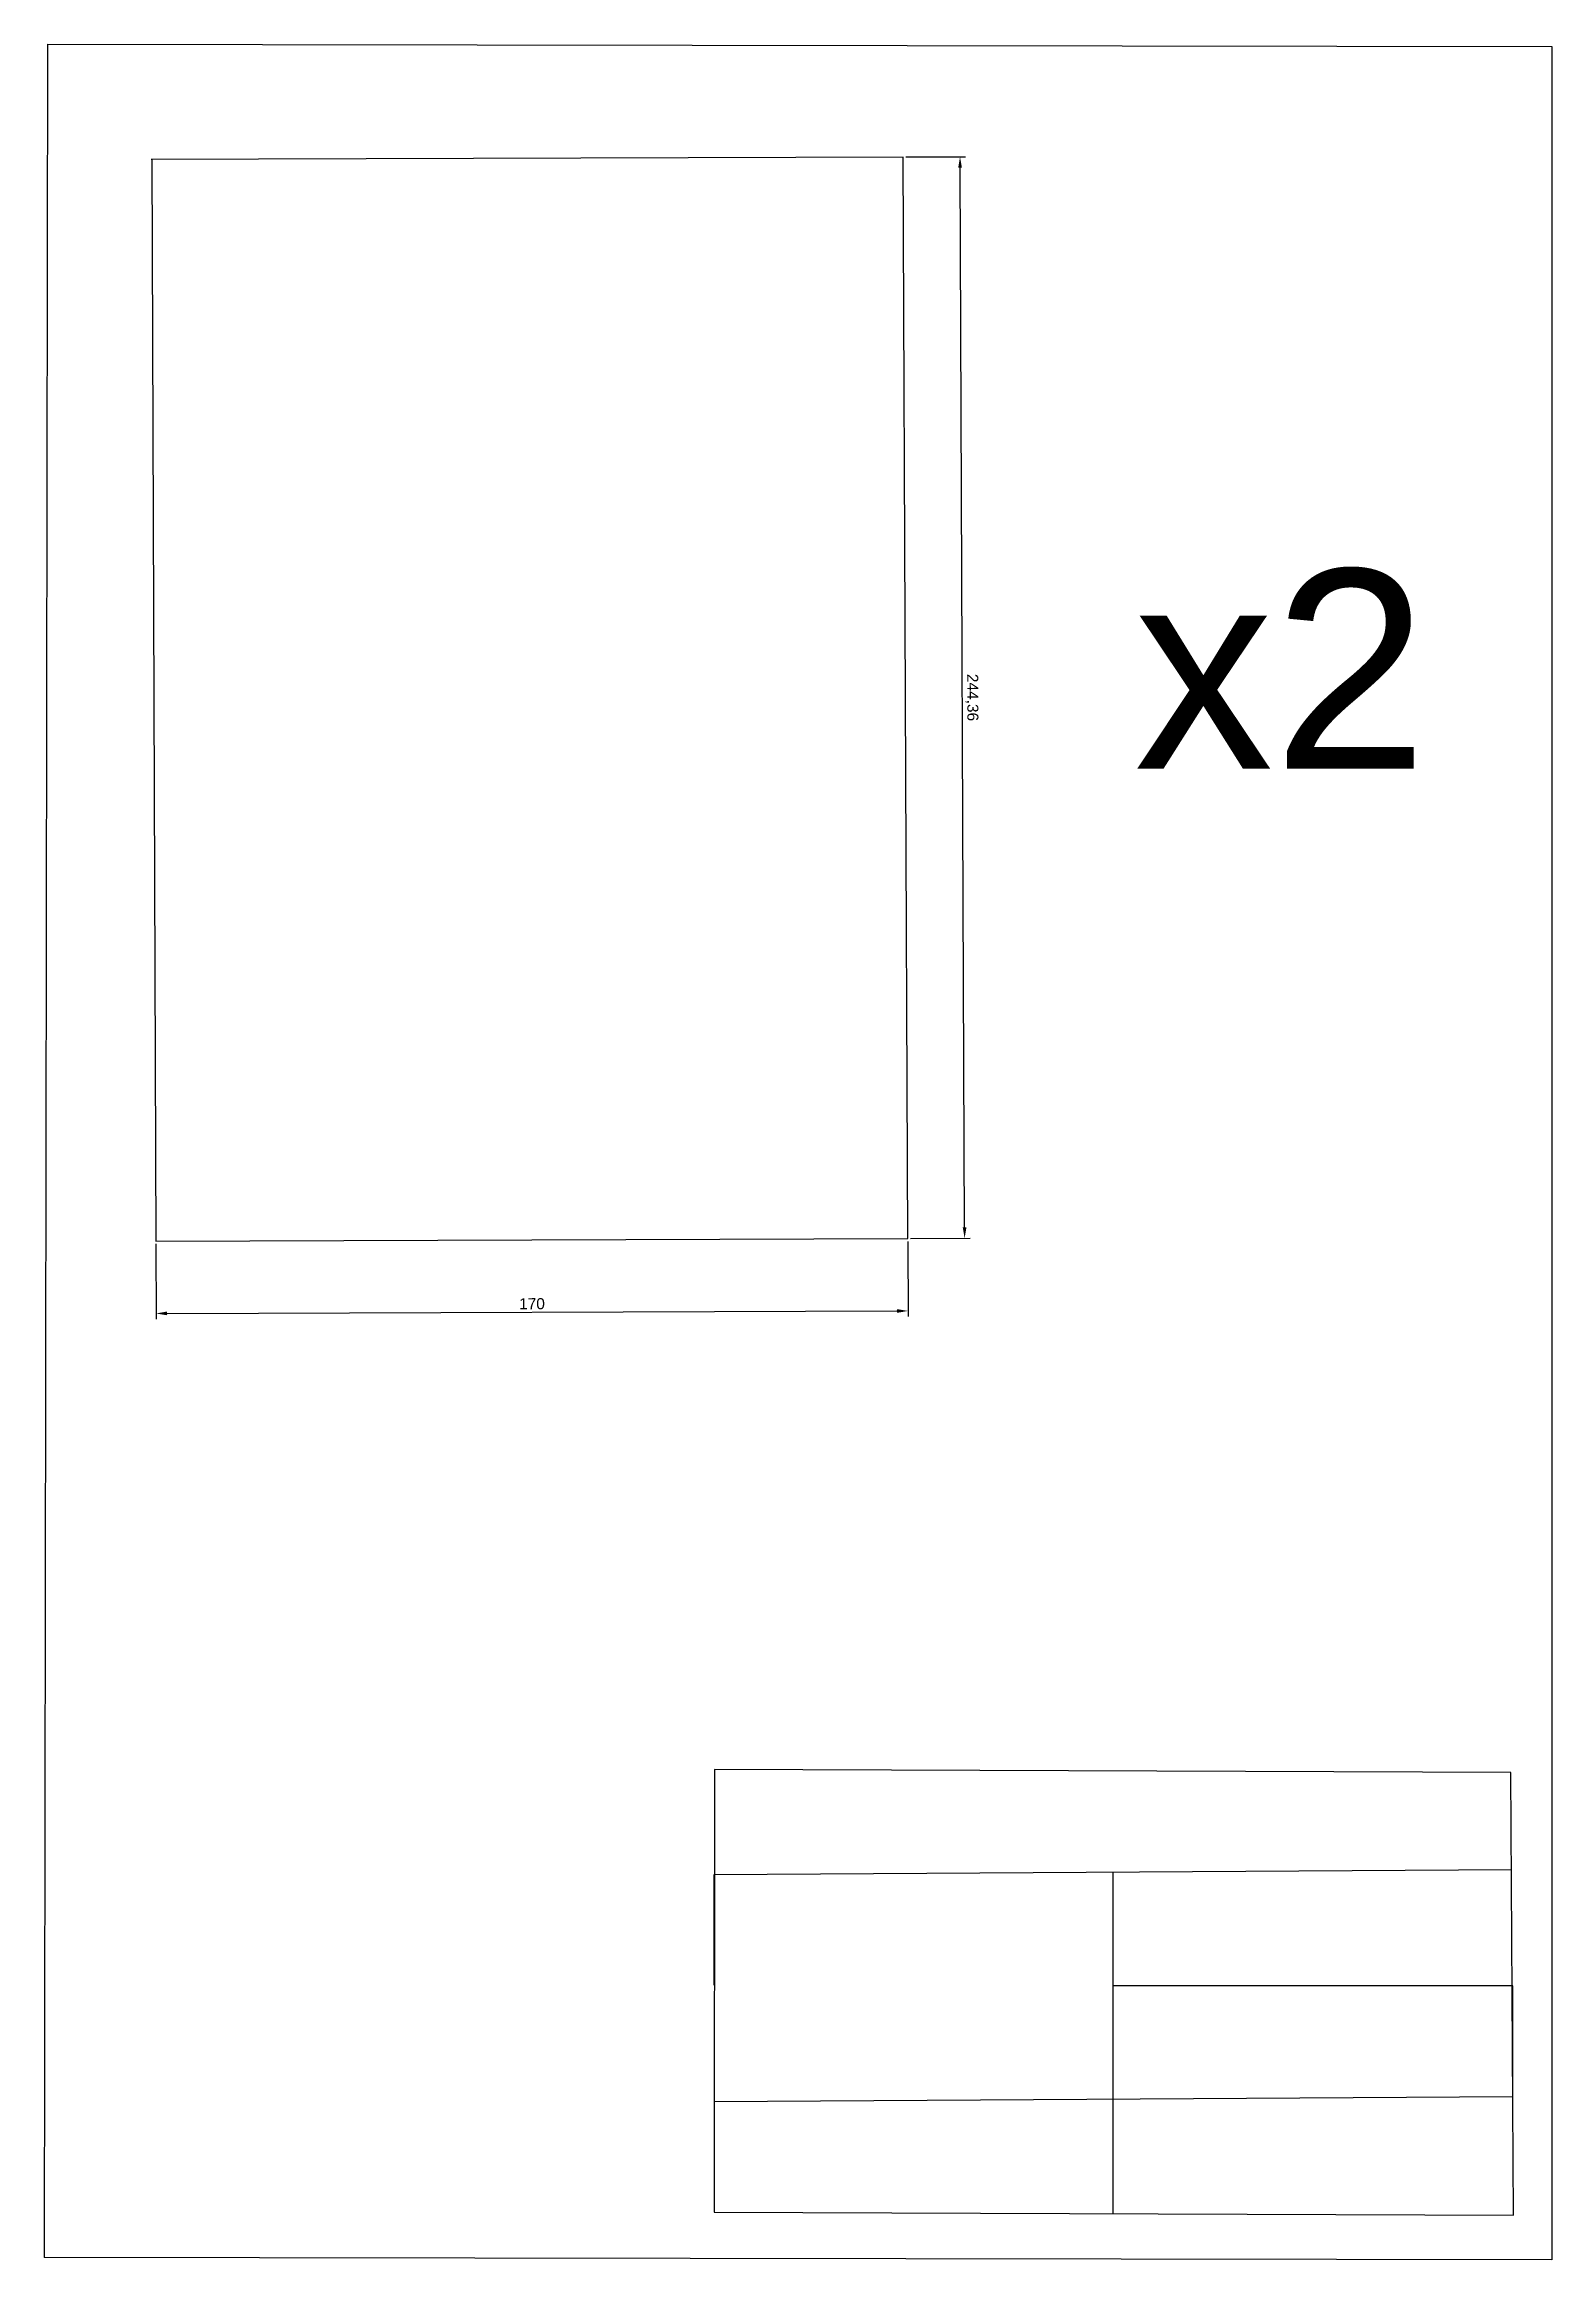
# Model space of a CAD drawing. Header units: millimetres. Extents: x 2644 to 2984, y 1628 to 2129.
import ezdxf

# ---------------------------------------------------------------- set-up
doc = ezdxf.new("R2010")
doc.units = ezdxf.units.MM
doc.styles.get("Standard").update_dxf_attribs({"font": 'arial.ttf'})
doc.dimstyles.new('ISO-25', dxfattribs={"dimtxt": 2.5, "dimasz": 2.5, "dimexe": 1.25, "dimexo": 0.625, "dimtad": 1, "dimtxsty": 'Standard', "dimcen": 2.5, "dimadec": 0, "dimazin": 0, "dimtfac": 1, "dimtmove": 0, "dimatfit": 3, "dimfxl": 1, "dimarcsym": 0})

# ---------------------------------------------------------------- blocks, each defined once
blk = doc.blocks.new('*D30')
at = {"color": 0, "lineweight": -2, "transparency": 16777216}
for p, q in [((2668.89, 1857.56), (2668.95, 1840.58)), ((2838.89, 1858.12), (2838.95, 1841.15)), ((2671.44, 1841.84), (2836.44, 1842.39))]:
    blk.add_line(p, q, dxfattribs=at)
at = {"color": 0, "transparency": 16777216}
for points in [[(2671.44, 1842.26), (2671.44, 1841.43), (2668.94, 1841.83)], [(2836.44, 1842.81), (2836.44, 1841.97), (2838.94, 1842.4)]]:
    blk.add_solid(points, dxfattribs=at)
at = {"layer": 'Defpoints', "color": 0, "transparency": 16777216}
for p in [(2668.89, 1858.18), (2838.89, 1858.75), (2838.94, 1842.4)]:
    blk.add_point(p, dxfattribs=at)
at = {"color": 0, "transparency": 16777216, "insert": (2753.94, 1844.02), "char_height": 2.5, "attachment_point": 5, "rotation": 0.1906}
blk.add_mtext('170', dxfattribs=at)
blk = doc.blocks.new('*D31')
at = {"color": 0, "lineweight": -2, "transparency": 16777216}
for p, q in [((2838.47, 2103.11), (2851.95, 2103.17)), ((2851.73, 1861.3), (2850.71, 2100.66)), ((2839.51, 1858.75), (2852.99, 1858.81))]:
    blk.add_line(p, q, dxfattribs=at)
at = {"color": 0, "transparency": 16777216}
for points in [[(2851.12, 2100.66), (2850.29, 2100.66), (2850.7, 2103.16)], [(2852.15, 1861.31), (2851.31, 1861.3), (2851.74, 1858.8)]]:
    blk.add_solid(points, dxfattribs=at)
at = {"layer": 'Defpoints', "color": 0, "transparency": 16777216}
for p in [(2837.84, 2103.11), (2850.7, 2103.16), (2838.89, 1858.75)]:
    blk.add_point(p, dxfattribs=at)
at = {"color": 0, "transparency": 16777216, "insert": (2853.35, 1980.99), "char_height": 2.5, "attachment_point": 5, "rotation": 270.2449}
blk.add_mtext('244,36', dxfattribs=at)

msp = doc.modelspace()

# ---------------------------------------------------------------- linework, layer by layer
for p, q in [((2644.449, 2128.567), (2643.694, 1628.568)), ((2644.449, 2128.567), (2984.449, 2128.054)), ((2984.449, 2128.054), (2984.449, 1628.054)), ((2837.843, 2103.107), (2667.843, 2102.544)), ((2667.974, 2102.542), (2668.888, 1858.184)), ((2838.887, 1858.749), (2837.843, 2103.107)), ((2668.888, 1858.184), (2838.887, 1858.749)), ((2795.188, 1738.785), (2795.122, 1638.785)), ((2975.187, 1738.127), (2795.188, 1738.785)), ((2975.827, 1638.129), (2975.187, 1738.127)), ((2795.155, 1715.059), (2975.327, 1716.212)), ((2795.156, 1690.059), (2795.155, 1715.059)), ((2885.241, 1715.635), (2885.241, 1638.458)), ((2975.655, 1689.94), (2885.327, 1689.94)), ((2975.655, 1664.94), (2975.655, 1689.94)), ((2795.122, 1663.785), (2975.655, 1664.94)), ((2795.122, 1638.785), (2975.827, 1638.129)), ((2984.449, 1628.054), (2643.694, 1628.568))]:
    msp.add_line(p, q)

# ---------------------------------------------------------------- texts
at = {"insert": (2890.052, 2009.919), "char_height": 45, "attachment_point": 1}
msp.add_mtext_dynamic_manual_height_columns('x2', width=60.9746, gutter_width=12.5, heights=[0], dxfattribs=at)

# ---------------------------------------------------------------- dimensions: what is measured, and where the dimension line sits
for p1, p2, distance, picture, middle in [((2838.887, 1858.749), (2837.843, 2103.107), -12.855, '*D31', (2853.347, 1980.992)), ((2668.888, 1858.184), (2838.887, 1858.749), -16.35, '*D30', (2753.935, 1844.018))]:
    dim = msp.add_aligned_dim(p1=p1, p2=p2, distance=distance, dimstyle='ISO-25')
    dim.commit()
    dim.dimension.update_dxf_attribs({"geometry": picture, "text_midpoint": middle})

doc.saveas('drawing.dxf')
